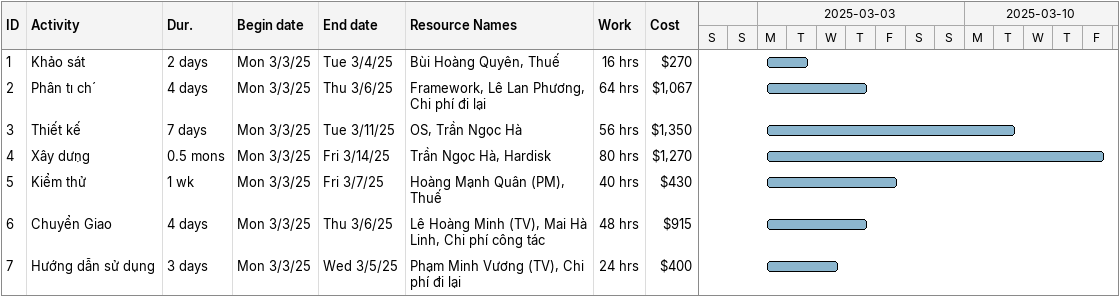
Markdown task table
| ID | Task | Duration | Start | Finish | Resources | Work (h) | Cost ($) |
|---|---|---|---|---|---|---|---|
| 1 | Khảo sát | 2d | 2025-03-03 | 2025-03-04 | Bùi Hoàng Quyên, Thuế | 16 | 270 |
| 2 | Phân tı ch́ | 4d | 2025-03-03 | 2025-03-06 | Framework, Lê Lan Phương, Chi phí đi lại | 64 | 1067 |
| 3 | Thiết kế | 7d | 2025-03-03 | 2025-03-11 | OS, Trần Ngọc Hà | 56 | 1350 |
| 4 | Xây dưṇg | 0.5mo | 2025-03-03 | 2025-03-14 | Trần Ngọc Hà, Hardisk | 80 | 1270 |
| 5 | Kiểm thử | 1w | 2025-03-03 | 2025-03-07 | Hoàng Mạnh Quân (PM), Thuế | 40 | 430 |
| 6 | Chuyển Giao | 4d | 2025-03-03 | 2025-03-06 | Lê Hoàng Minh (TV), Mai Hà Linh, Chi phí công tác | 48 | 915 |
| 7 | Hướng dẫn sử dụng | 3d | 2025-03-03 | 2025-03-05 | Phạm Minh Vương (TV), Chi phí đi lại | 24 | 400 |
